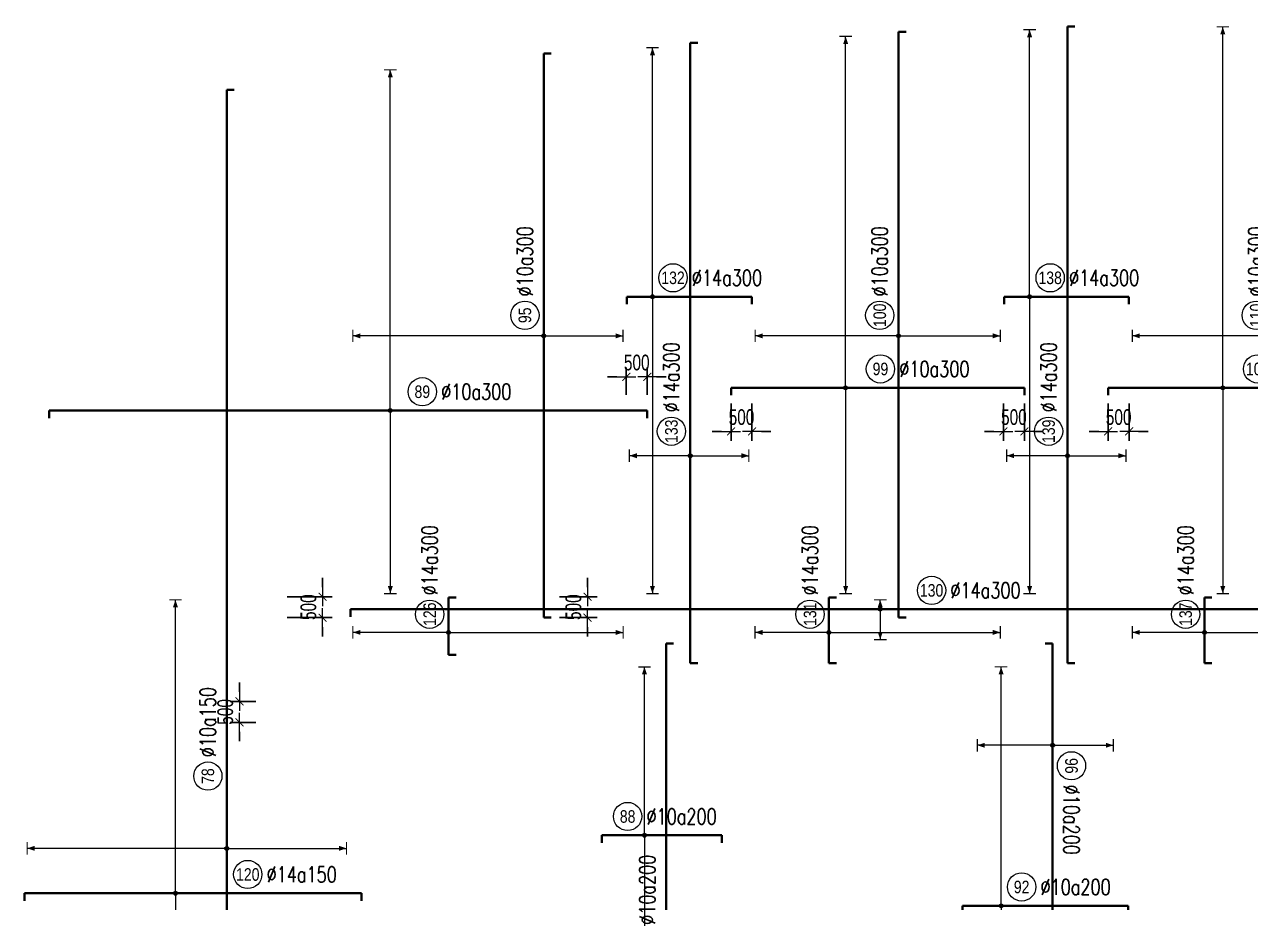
# Model space of a CAD drawing. Header units: millimetres. Extents: x -179076 to 505271, y -26127 to 124331.
# Drawn here: x 159111 to 188367, y 58000 to 78959 of the extents above; entities that cross this region are included whole.
import ezdxf
from ezdxf.enums import TextEntityAlignment as Align

# ---------------------------------------------------------------- set-up
doc = ezdxf.new("R2010")
doc.units = ezdxf.units.MM
doc.layers.get('0').update_dxf_attribs({"lineweight": 20})
doc.layers.get('Defpoints').update_dxf_attribs({"color": 151, "lineweight": 9})
for name, color, linetype, lineweight in [('NDC_S_DIM', 1, 'Continuous', 15), ('NDC_S_REBAR', 4, 'Continuous', 35), ('NDC_S_VN TEXT', 7, 'Continuous', 20)]:
    doc.layers.add(name, color=color, linetype=linetype, lineweight=lineweight)
doc.styles.add('ARIAL', font='arial.ttf', dxfattribs={"width": 0.8})
doc.styles.add('NDC_DIM', font='', dxfattribs={"width": 0.75})
doc.styles.add('NDC_EN TXT', font='romans.shx', dxfattribs={"width": 0.8})
doc.styles.get('NDC_DIM').set_extended_font_data('Dotum')
doc.dimstyles.new('NDC_dim_150', dxfattribs={"dimscale": 150, "dimtxt": 2.5, "dimasz": 1.5, "dimexe": 1.5, "dimexo": 2.5, "dimgap": 1, "dimtad": 1, "dimdec": 0, "dimzin": 0, "dimdsep": 46, "dimtxsty": 'NDC_DIM', "dimblk": 'DIMMARK', "dimcen": 0.09, "dimdle": 1.2, "dimclrd": 1, "dimclre": 1, "dimclrt": 3, "dimadec": 0, "dimazin": 0, "dimtfac": 1, "dimtdec": 0, "dimtix": 1, "dimtofl": 0, "dimtmove": 0, "dimatfit": 3, "dimfxl": 8, "dimfxlon": 1, "dimtolj": 1, "dimtzin": 0, "dimarcsym": 0})

# ---------------------------------------------------------------- blocks, each defined once
blk = doc.blocks.new('DIMMARK')
at = {"layer": 'NDC_S_DIM', "color": 1}
blk.add_line((-1.5, 0), (1, 0), dxfattribs=at)
at = {"layer": 'NDC_S_DIM', "color": 2, "const_width": 0.1}
blk.add_lwpolyline([(-0.42, -0.42), (0.42, 0.42)], dxfattribs=at)
blk = doc.blocks.new('*D246')
at = {"layer": 'Defpoints', "color": 0, "transparency": 16777216}
for p in [(173971, 70550), (173471, 69743), (173971, 69743)]:
    blk.add_point(p, dxfattribs=at)
at = {"layer": 'NDC_S_DIM', "color": 1, "lineweight": -2, "transparency": 16777216}
for p, q in [((173246, 70550), (173021, 70550)), ((173471, 70118), (173471, 70775)), ((173971, 70118), (173971, 70775)), ((174196, 70550), (174421, 70550))]:
    blk.add_line(p, q, dxfattribs=at)
at = {"layer": 'NDC_S_DIM', "color": 1, "lineweight": -2, "transparency": 16777216, "xscale": 225, "yscale": 225, "zscale": 225}
blk.add_blockref('DIMMARK', (173471, 70550), dxfattribs=at)
at = {"layer": 'NDC_S_DIM', "color": 1, "lineweight": -2, "transparency": 16777216, "xscale": 225, "yscale": 225, "zscale": 225, "rotation": 180}
blk.add_blockref('DIMMARK', (173971, 70550), dxfattribs=at)
at = {"layer": 'NDC_S_DIM', "color": 3, "transparency": 16777216, "insert": (173721, 70888), "char_height": 375, "attachment_point": 5, "style": 'NDC_DIM'}
blk.add_mtext('\\A1;500', dxfattribs=at)
blk = doc.blocks.new('*D247')
at = {"layer": 'Defpoints', "color": 0, "transparency": 16777216}
for p in [(175971, 70287), (176471, 70287), (176471, 69247)]:
    blk.add_point(p, dxfattribs=at)
at = {"layer": 'NDC_S_DIM', "color": 1, "lineweight": -2, "transparency": 16777216}
for p, q in [((175971, 69912), (175971, 69022)), ((176471, 69912), (176471, 69022)), ((175746, 69247), (175521, 69247)), ((176696, 69247), (176921, 69247))]:
    blk.add_line(p, q, dxfattribs=at)
at = {"layer": 'NDC_S_DIM', "color": 1, "lineweight": -2, "transparency": 16777216, "xscale": 225, "yscale": 225, "zscale": 225}
blk.add_blockref('DIMMARK', (175971, 69247), dxfattribs=at)
at = {"layer": 'NDC_S_DIM', "color": 1, "lineweight": -2, "transparency": 16777216, "xscale": 225, "yscale": 225, "zscale": 225, "rotation": 180}
blk.add_blockref('DIMMARK', (176471, 69247), dxfattribs=at)
at = {"layer": 'NDC_S_DIM', "color": 3, "transparency": 16777216, "insert": (176221, 69585), "char_height": 375, "attachment_point": 5, "style": 'NDC_DIM'}
blk.add_mtext('\\A1;500', dxfattribs=at)
blk = doc.blocks.new('*D248')
at = {"layer": 'Defpoints', "color": 0, "transparency": 16777216}
for p in [(182471, 70287), (182971, 70287), (182471, 69247)]:
    blk.add_point(p, dxfattribs=at)
at = {"layer": 'NDC_S_DIM', "color": 1, "lineweight": -2, "transparency": 16777216}
for p, q in [((182471, 69912), (182471, 69022)), ((182971, 69912), (182971, 69022)), ((182246, 69247), (182021, 69247)), ((183196, 69247), (183421, 69247))]:
    blk.add_line(p, q, dxfattribs=at)
at = {"layer": 'NDC_S_DIM', "color": 1, "lineweight": -2, "transparency": 16777216, "xscale": 225, "yscale": 225, "zscale": 225}
blk.add_blockref('DIMMARK', (182471, 69247), dxfattribs=at)
at = {"layer": 'NDC_S_DIM', "color": 1, "lineweight": -2, "transparency": 16777216, "xscale": 225, "yscale": 225, "zscale": 225, "rotation": 180}
blk.add_blockref('DIMMARK', (182971, 69247), dxfattribs=at)
at = {"layer": 'NDC_S_DIM', "color": 3, "transparency": 16777216, "insert": (182721, 69585), "char_height": 375, "attachment_point": 5, "style": 'NDC_DIM'}
blk.add_mtext('\\A1;500', dxfattribs=at)
blk = doc.blocks.new('*D249')
at = {"layer": 'Defpoints', "color": 0, "transparency": 16777216}
for p in [(184971, 70287), (185471, 70287), (185471, 69247)]:
    blk.add_point(p, dxfattribs=at)
at = {"layer": 'NDC_S_DIM', "color": 1, "lineweight": -2, "transparency": 16777216}
for p, q in [((184971, 69912), (184971, 69022)), ((185471, 69912), (185471, 69022)), ((184746, 69247), (184521, 69247)), ((185696, 69247), (185921, 69247))]:
    blk.add_line(p, q, dxfattribs=at)
at = {"layer": 'NDC_S_DIM', "color": 1, "lineweight": -2, "transparency": 16777216, "xscale": 225, "yscale": 225, "zscale": 225}
blk.add_blockref('DIMMARK', (184971, 69247), dxfattribs=at)
at = {"layer": 'NDC_S_DIM', "color": 1, "lineweight": -2, "transparency": 16777216, "xscale": 225, "yscale": 225, "zscale": 225, "rotation": 180}
blk.add_blockref('DIMMARK', (185471, 69247), dxfattribs=at)
at = {"layer": 'NDC_S_DIM', "color": 3, "transparency": 16777216, "insert": (185221, 69585), "char_height": 375, "attachment_point": 5, "style": 'NDC_DIM'}
blk.add_mtext('\\A1;500', dxfattribs=at)
blk = doc.blocks.new('*D266')
at = {"layer": 'Defpoints', "color": 0, "transparency": 16777216}
for p in [(171501, 65300), (172548, 65300), (171501, 64800)]:
    blk.add_point(p, dxfattribs=at)
at = {"layer": 'NDC_S_DIM', "color": 1, "lineweight": -2, "transparency": 16777216}
for p, q in [((172548, 65525), (172548, 65750)), ((171876, 65300), (172773, 65300)), ((171876, 64800), (172773, 64800)), ((172548, 64575), (172548, 64350))]:
    blk.add_line(p, q, dxfattribs=at)
at = {"layer": 'NDC_S_DIM', "color": 1, "lineweight": -2, "transparency": 16777216, "xscale": 225, "yscale": 225, "zscale": 225}
for p, rotation in [((172548, 65300), 270), ((172548, 64800), 90)]:
    blk.add_blockref('DIMMARK', p, dxfattribs=dict(at, rotation=rotation))
at = {"layer": 'NDC_S_DIM', "color": 3, "transparency": 16777216, "insert": (172210, 65050), "char_height": 375, "attachment_point": 5, "rotation": 90, "style": 'NDC_DIM'}
blk.add_mtext('\\A1;500', dxfattribs=at)
blk = doc.blocks.new('*D272')
at = {"layer": 'Defpoints', "color": 0, "transparency": 16777216}
for p in [(165005, 62800), (164240, 62300), (165005, 62300)]:
    blk.add_point(p, dxfattribs=at)
at = {"layer": 'NDC_S_DIM', "color": 1, "lineweight": -2, "transparency": 16777216}
for p, q in [((164240, 63025), (164240, 63250)), ((164630, 62800), (164015, 62800)), ((164630, 62300), (164015, 62300)), ((164240, 62075), (164240, 61850))]:
    blk.add_line(p, q, dxfattribs=at)
at = {"layer": 'NDC_S_DIM', "color": 1, "lineweight": -2, "transparency": 16777216, "xscale": 225, "yscale": 225, "zscale": 225}
for p, rotation in [((164240, 62800), 270), ((164240, 62300), 90)]:
    blk.add_blockref('DIMMARK', p, dxfattribs=dict(at, rotation=rotation))
at = {"layer": 'NDC_S_DIM', "color": 3, "transparency": 16777216, "insert": (163902, 62550), "char_height": 375, "attachment_point": 5, "rotation": 90, "style": 'NDC_DIM'}
blk.add_mtext('\\A1;500', dxfattribs=at)
blk = doc.blocks.new('*D274')
at = {"layer": 'Defpoints', "color": 0, "transparency": 16777216}
for p in [(165005, 65300), (165005, 64800), (166225, 64800)]:
    blk.add_point(p, dxfattribs=at)
at = {"layer": 'NDC_S_DIM', "color": 1, "lineweight": -2, "transparency": 16777216}
for p, q in [((166225, 65525), (166225, 65750)), ((165380, 65300), (166450, 65300)), ((165380, 64800), (166450, 64800)), ((166225, 64575), (166225, 64350))]:
    blk.add_line(p, q, dxfattribs=at)
at = {"layer": 'NDC_S_DIM', "color": 1, "lineweight": -2, "transparency": 16777216, "xscale": 225, "yscale": 225, "zscale": 225}
for p, rotation in [((166225, 65300), 270), ((166225, 64800), 90)]:
    blk.add_blockref('DIMMARK', p, dxfattribs=dict(at, rotation=rotation))
at = {"layer": 'NDC_S_DIM', "color": 3, "transparency": 16777216, "insert": (165887, 65050), "char_height": 375, "attachment_point": 5, "rotation": 90, "style": 'NDC_DIM'}
blk.add_mtext('\\A1;500', dxfattribs=at)
blk = doc.blocks.new('*U304')
h = blk.add_hatch(color=6)
edge = h.paths.add_edge_path()
edge.add_arc((27.07, 0), 0.3, 0, 360)
at = {"layer": 'NDC_S_DIM', "color": 8}
for q in [(27.07, 1.49), (27.07, -4.84)]:
    blk.add_line((27.07, 0), q, dxfattribs=at)
for points in [[(26.07, 1.49, 0.2, 0.2, 0), (28.07, 1.49, 0, 0, 0)], [(26.07, -4.84, 0.2, 0.2, 0), (28.07, -4.84, 0, 0, 0)]]:
    blk.add_lwpolyline(points, format="xyseb", dxfattribs=at)
at = {"layer": 'NDC_S_DIM'}
blk.add_circle((35.24, 3), 2.25, dxfattribs=at)
at = {"layer": 'NDC_S_DIM', "color": 6}
blk.add_circle((27.07, 0), 0.3, dxfattribs=at)
at = {"layer": 'NDC_S_DIM', "color": 8}
for points in [[(26.67, 0.29), (27.07, 1.49), (27.47, 0.29)], [(26.67, -3.64), (27.07, -4.84), (27.47, -3.64)]]:
    blk.add_solid(points, dxfattribs=at)
at = {"layer": 'NDC_S_REBAR'}
for p, q in [((0, 0), (-57.23, 0)), ((-57.23, 0), (-57.23, -1.2)), ((0, 0), (281, 0)), ((281, 0), (281, -1.2)), ((-57.23, -1.2), (-57.23, -1.2)), ((281, -1.2), (281, -1.2))]:
    blk.add_line(p, q, dxfattribs=at)
at = {"layer": 'NDC_S_VN TEXT', "style": 'ARIAL', "width": 0.8}
blk.add_attdef('KHT', text='', height=2, dxfattribs=at).set_placement((35.24, 3), align=Align.MIDDLE_CENTER)
at = {"layer": 'NDC_S_VN TEXT', "color": 3, "style": 'NDC_EN TXT', "width": 0.75}
blk.add_attdef('DKT', (38.24, 1.75), '', height=2.5, dxfattribs=at)
blk = doc.blocks.new('*U298')
h = blk.add_hatch(color=6)
edge = h.paths.add_edge_path()
edge.add_arc((-7.93, 0), 0.3, 0, 360)
at = {"layer": 'NDC_S_DIM', "color": 8}
for q in [(-7.93, 55.92), (-7.93, -32.75)]:
    blk.add_line((-7.93, 0), q, dxfattribs=at)
for points in [[(-8.93, 55.92, 0.2, 0.2, 0), (-6.93, 55.92, 0, 0, 0)], [(-8.93, -32.75, 0.2, 0.2, 0), (-6.93, -32.75, 0, 0, 0)]]:
    blk.add_lwpolyline(points, format="xyseb", dxfattribs=at)
at = {"layer": 'NDC_S_DIM'}
blk.add_circle((-2.39, 3), 2.25, dxfattribs=at)
at = {"layer": 'NDC_S_DIM', "color": 6}
blk.add_circle((-7.93, 0), 0.3, dxfattribs=at)
at = {"layer": 'NDC_S_DIM', "color": 8}
for points in [[(-8.33, 54.72), (-7.93, 55.92), (-7.53, 54.72)], [(-8.33, -31.55), (-7.93, -32.75), (-7.53, -31.55)]]:
    blk.add_solid(points, dxfattribs=at)
at = {"layer": 'NDC_S_REBAR'}
for p, q in [((0, 0), (-26.16, 0)), ((-26.16, 0), (-26.16, -1.2)), ((0, 0), (20.5, 0)), ((20.5, 0), (20.5, -1.2)), ((-26.16, -1.2), (-26.16, -1.2)), ((20.5, -1.2), (20.5, -1.2))]:
    blk.add_line(p, q, dxfattribs=at)
at = {"layer": 'NDC_S_VN TEXT', "style": 'ARIAL', "width": 0.8}
blk.add_attdef('KHT', text='', height=2, dxfattribs=at).set_placement((-2.39, 3), align=Align.MIDDLE_CENTER)
at = {"layer": 'NDC_S_VN TEXT', "color": 3, "style": 'NDC_EN TXT', "width": 0.75}
blk.add_attdef('DKT', (0.61, 1.75), '', height=2.5, dxfattribs=at)
blk = doc.blocks.new('*U299')
h = blk.add_hatch(color=6)
edge = h.paths.add_edge_path()
edge.add_arc((-7.93, 0), 0.3, 0, 360)
at = {"layer": 'NDC_S_DIM', "color": 8}
for q in [(-7.93, 57.44), (-7.93, -32.75)]:
    blk.add_line((-7.93, 0), q, dxfattribs=at)
for points in [[(-8.93, 57.44, 0.2, 0.2, 0), (-6.93, 57.44, 0, 0, 0)], [(-8.93, -32.75, 0.2, 0.2, 0), (-6.93, -32.75, 0, 0, 0)]]:
    blk.add_lwpolyline(points, format="xyseb", dxfattribs=at)
at = {"layer": 'NDC_S_DIM'}
blk.add_circle((-2.39, 3), 2.25, dxfattribs=at)
at = {"layer": 'NDC_S_DIM', "color": 6}
blk.add_circle((-7.93, 0), 0.3, dxfattribs=at)
at = {"layer": 'NDC_S_DIM', "color": 8}
for points in [[(-8.33, 56.24), (-7.93, 57.44), (-7.53, 56.24)], [(-8.33, -31.55), (-7.93, -32.75), (-7.53, -31.55)]]:
    blk.add_solid(points, dxfattribs=at)
at = {"layer": 'NDC_S_REBAR'}
for p, q in [((0, 0), (-26.16, 0)), ((-26.16, 0), (-26.16, -1.2)), ((0, 0), (20.5, 0)), ((20.5, 0), (20.5, -1.2)), ((-26.16, -1.2), (-26.16, -1.2)), ((20.5, -1.2), (20.5, -1.2))]:
    blk.add_line(p, q, dxfattribs=at)
at = {"layer": 'NDC_S_VN TEXT', "style": 'ARIAL', "width": 0.8}
blk.add_attdef('KHT', text='', height=2, dxfattribs=at).set_placement((-2.39, 3), align=Align.MIDDLE_CENTER)
at = {"layer": 'NDC_S_VN TEXT', "color": 3, "style": 'NDC_EN TXT', "width": 0.75}
blk.add_attdef('DKT', (0.61, 1.75), '', height=2.5, dxfattribs=at)
blk = doc.blocks.new('*U340')
h = blk.add_hatch(color=6)
edge = h.paths.add_edge_path()
edge.add_arc((-3.55, 0), 0.3, 0, 360)
at = {"layer": 'NDC_S_DIM', "color": 8}
for q in [(-3.55, 46.71), (-3.55, -49.62)]:
    blk.add_line((-3.55, 0), q, dxfattribs=at)
for points in [[(-4.55, 46.71, 0.2, 0.2, 0), (-2.55, 46.71, 0, 0, 0)], [(-4.55, -49.62, 0.2, 0.2, 0), (-2.55, -49.62, 0, 0, 0)]]:
    blk.add_lwpolyline(points, format="xyseb", dxfattribs=at)
at = {"layer": 'NDC_S_DIM'}
blk.add_circle((7.95, 3), 2.25, dxfattribs=at)
at = {"layer": 'NDC_S_DIM', "color": 6}
blk.add_circle((-3.55, 0), 0.3, dxfattribs=at)
at = {"layer": 'NDC_S_DIM', "color": 8}
for points in [[(-3.95, 45.51), (-3.55, 46.71), (-3.15, 45.51)], [(-3.95, -48.42), (-3.55, -49.62), (-3.15, -48.42)]]:
    blk.add_solid(points, dxfattribs=at)
at = {"layer": 'NDC_S_REBAR'}
for p, q in [((0, 0), (-27.56, 0)), ((-27.56, 0), (-27.56, -1.2)), ((0, 0), (26.07, 0)), ((26.07, 0), (26.07, -1.2)), ((-27.56, -1.2), (-27.56, -1.2)), ((26.07, -1.2), (26.07, -1.2))]:
    blk.add_line(p, q, dxfattribs=at)
at = {"layer": 'NDC_S_VN TEXT', "style": 'ARIAL', "width": 0.8}
blk.add_attdef('KHT', text='', height=2, dxfattribs=at).set_placement((7.95, 3), align=Align.MIDDLE_CENTER)
at = {"layer": 'NDC_S_VN TEXT', "color": 3, "style": 'NDC_EN TXT', "width": 0.75}
blk.add_attdef('DKT', (10.95, 1.75), '', height=2.5, dxfattribs=at)
blk = doc.blocks.new('*U341')
h = blk.add_hatch(color=6)
edge = h.paths.add_edge_path()
edge.add_arc((-5.66, 0), 0.3, 0, 360)
at = {"layer": 'NDC_S_DIM', "color": 8}
for q in [(-5.66, 39.63), (-5.66, -47.25)]:
    blk.add_line((-5.66, 0), q, dxfattribs=at)
for points in [[(-6.66, 39.63, 0.2, 0.2, 0), (-4.66, 39.63, 0, 0, 0)], [(-6.66, -47.25, 0.2, 0.2, 0), (-4.66, -47.25, 0, 0, 0)]]:
    blk.add_lwpolyline(points, format="xyseb", dxfattribs=at)
at = {"layer": 'NDC_S_DIM'}
blk.add_circle((-2.39, 3), 2.25, dxfattribs=at)
at = {"layer": 'NDC_S_DIM', "color": 6}
blk.add_circle((-5.66, 0), 0.3, dxfattribs=at)
at = {"layer": 'NDC_S_DIM', "color": 8}
for points in [[(-6.06, 38.43), (-5.66, 39.63), (-5.26, 38.43)], [(-6.06, -46.05), (-5.66, -47.25), (-5.26, -46.05)]]:
    blk.add_solid(points, dxfattribs=at)
at = {"layer": 'NDC_S_REBAR'}
for p, q in [((0, 0), (-9.73, 0)), ((-9.73, 0), (-9.73, -1.2)), ((0, 0), (10.15, 0)), ((10.15, 0), (10.15, -1.2)), ((-9.73, -1.2), (-9.73, -1.2)), ((10.15, -1.2), (10.15, -1.2))]:
    blk.add_line(p, q, dxfattribs=at)
at = {"layer": 'NDC_S_VN TEXT', "style": 'ARIAL', "width": 0.8}
blk.add_attdef('KHT', text='', height=2, dxfattribs=at).set_placement((-2.39, 3), align=Align.MIDDLE_CENTER)
at = {"layer": 'NDC_S_VN TEXT', "color": 3, "style": 'NDC_EN TXT', "width": 0.75}
blk.add_attdef('DKT', (0.61, 1.75), '', height=2.5, dxfattribs=at)
blk = doc.blocks.new('*U342')
h = blk.add_hatch(color=6)
edge = h.paths.add_edge_path()
edge.add_arc((-5.66, 0), 0.3, 0, 360)
at = {"layer": 'NDC_S_DIM', "color": 8}
for q in [(-5.66, 42.49), (-5.66, -47.25)]:
    blk.add_line((-5.66, 0), q, dxfattribs=at)
for points in [[(-6.66, 42.49, 0.2, 0.2, 0), (-4.66, 42.49, 0, 0, 0)], [(-6.66, -47.25, 0.2, 0.2, 0), (-4.66, -47.25, 0, 0, 0)]]:
    blk.add_lwpolyline(points, format="xyseb", dxfattribs=at)
at = {"layer": 'NDC_S_DIM'}
blk.add_circle((-2.39, 3), 2.25, dxfattribs=at)
at = {"layer": 'NDC_S_DIM', "color": 6}
blk.add_circle((-5.66, 0), 0.3, dxfattribs=at)
at = {"layer": 'NDC_S_DIM', "color": 8}
for points in [[(-6.06, 41.29), (-5.66, 42.49), (-5.26, 41.29)], [(-6.06, -46.05), (-5.66, -47.25), (-5.26, -46.05)]]:
    blk.add_solid(points, dxfattribs=at)
at = {"layer": 'NDC_S_REBAR'}
for p, q in [((0, 0), (-9.73, 0)), ((-9.73, 0), (-9.73, -1.2)), ((0, 0), (10.15, 0)), ((10.15, 0), (10.15, -1.2)), ((-9.73, -1.2), (-9.73, -1.2)), ((10.15, -1.2), (10.15, -1.2))]:
    blk.add_line(p, q, dxfattribs=at)
at = {"layer": 'NDC_S_VN TEXT', "style": 'ARIAL', "width": 0.8}
blk.add_attdef('KHT', text='', height=2, dxfattribs=at).set_placement((-2.39, 3), align=Align.MIDDLE_CENTER)
at = {"layer": 'NDC_S_VN TEXT', "color": 3, "style": 'NDC_EN TXT', "width": 0.75}
blk.add_attdef('DKT', (0.61, 1.75), '', height=2.5, dxfattribs=at)
blk = doc.blocks.new('*U291')
h = blk.add_hatch(color=6)
edge = h.paths.add_edge_path()
edge.add_arc((-3.55, 0), 0.3, 0, 360)
at = {"layer": 'NDC_S_DIM', "color": 8}
for q in [(-3.55, 31.75), (-3.55, -19.06)]:
    blk.add_line((-3.55, 0), q, dxfattribs=at)
for points in [[(-4.55, 31.75, 0.2, 0.2, 0), (-2.55, 31.75, 0, 0, 0)], [(-4.55, -19.06, 0.2, 0.2, 0), (-2.55, -19.06, 0, 0, 0)]]:
    blk.add_lwpolyline(points, format="xyseb", dxfattribs=at)
at = {"layer": 'NDC_S_DIM'}
blk.add_circle((7.95, 3), 2.25, dxfattribs=at)
at = {"layer": 'NDC_S_DIM', "color": 6}
blk.add_circle((-3.55, 0), 0.3, dxfattribs=at)
at = {"layer": 'NDC_S_DIM', "color": 8}
for points in [[(-3.95, 30.55), (-3.55, 31.75), (-3.15, 30.55)], [(-3.95, -17.86), (-3.55, -19.06), (-3.15, -17.86)]]:
    blk.add_solid(points, dxfattribs=at)
at = {"layer": 'NDC_S_REBAR'}
for p, q in [((0, 0), (-141.5, 0)), ((0, 0), (117.17, 0)), ((117.17, 0), (117.17, -1.2)), ((117.17, -1.2), (117.17, -1.2))]:
    blk.add_line(p, q, dxfattribs=at)
at = {"layer": 'NDC_S_VN TEXT', "style": 'ARIAL', "width": 0.8}
blk.add_attdef('KHT', text='', height=2, dxfattribs=at).set_placement((7.95, 3), align=Align.MIDDLE_CENTER)
at = {"layer": 'NDC_S_VN TEXT', "color": 3, "style": 'NDC_EN TXT', "width": 0.75}
blk.add_attdef('DKT', (10.95, 1.75), '', height=2.5, dxfattribs=at)
blk = doc.blocks.new('*U292')
h = blk.add_hatch(color=6)
edge = h.paths.add_edge_path()
edge.add_arc((-5.66, 0), 0.3, 0, 360)
at = {"layer": 'NDC_S_DIM', "color": 8}
for q in [(-5.66, 30.37), (-5.66, -12.63)]:
    blk.add_line((-5.66, 0), q, dxfattribs=at)
for points in [[(-6.66, 30.37, 0.2, 0.2, 0), (-4.66, 30.37, 0, 0, 0)], [(-6.66, -12.63, 0.2, 0.2, 0), (-4.66, -12.63, 0, 0, 0)]]:
    blk.add_lwpolyline(points, format="xyseb", dxfattribs=at)
at = {"layer": 'NDC_S_DIM'}
blk.add_circle((-2.39, 3), 2.25, dxfattribs=at)
at = {"layer": 'NDC_S_DIM', "color": 6}
blk.add_circle((-5.66, 0), 0.3, dxfattribs=at)
at = {"layer": 'NDC_S_DIM', "color": 8}
for points in [[(-6.06, 29.17), (-5.66, 30.37), (-5.26, 29.17)], [(-6.06, -11.43), (-5.66, -12.63), (-5.26, -11.43)]]:
    blk.add_solid(points, dxfattribs=at)
at = {"layer": 'NDC_S_REBAR'}
for p, q in [((0, 0), (-50.5, 0)), ((-50.5, 0), (-50.5, -1.2)), ((0, 0), (39.27, 0)), ((39.27, 0), (39.27, -1.2)), ((-50.5, -1.2), (-50.5, -1.2)), ((39.27, -1.2), (39.27, -1.2))]:
    blk.add_line(p, q, dxfattribs=at)
at = {"layer": 'NDC_S_VN TEXT', "style": 'ARIAL', "width": 0.8}
blk.add_attdef('KHT', text='', height=2, dxfattribs=at).set_placement((-2.39, 3), align=Align.MIDDLE_CENTER)
at = {"layer": 'NDC_S_VN TEXT', "color": 3, "style": 'NDC_EN TXT', "width": 0.75}
blk.add_attdef('DKT', (0.61, 1.75), '', height=2.5, dxfattribs=at)
blk = doc.blocks.new('*U293')
h = blk.add_hatch(color=6)
edge = h.paths.add_edge_path()
edge.add_arc((-5.66, 0), 0.3, 0, 360)
at = {"layer": 'NDC_S_DIM', "color": 8}
for q in [(-5.66, 22.82), (-5.66, -16.18)]:
    blk.add_line((-5.66, 0), q, dxfattribs=at)
for points in [[(-6.66, 22.82, 0.2, 0.2, 0), (-4.66, 22.82, 0, 0, 0)], [(-6.66, -16.18, 0.2, 0.2, 0), (-4.66, -16.18, 0, 0, 0)]]:
    blk.add_lwpolyline(points, format="xyseb", dxfattribs=at)
at = {"layer": 'NDC_S_DIM'}
blk.add_circle((-2.39, 3), 2.25, dxfattribs=at)
at = {"layer": 'NDC_S_DIM', "color": 6}
blk.add_circle((-5.66, 0), 0.3, dxfattribs=at)
at = {"layer": 'NDC_S_DIM', "color": 8}
for points in [[(-6.06, 21.62), (-5.66, 22.82), (-5.26, 21.62)], [(-6.06, -14.98), (-5.66, -16.18), (-5.26, -14.98)]]:
    blk.add_solid(points, dxfattribs=at)
at = {"layer": 'NDC_S_REBAR'}
for p, q in [((0, 0), (-50.5, 0)), ((-50.5, 0), (-50.5, -1.2)), ((0, 0), (42.74, 0)), ((42.74, 0), (42.74, -1.2)), ((-50.5, -1.2), (-50.5, -1.2)), ((42.74, -1.2), (42.74, -1.2))]:
    blk.add_line(p, q, dxfattribs=at)
at = {"layer": 'NDC_S_VN TEXT', "style": 'ARIAL', "width": 0.8}
blk.add_attdef('KHT', text='', height=2, dxfattribs=at).set_placement((-2.39, 3), align=Align.MIDDLE_CENTER)
at = {"layer": 'NDC_S_VN TEXT', "color": 3, "style": 'NDC_EN TXT', "width": 0.75}
blk.add_attdef('DKT', (0.61, 1.75), '', height=2.5, dxfattribs=at)
blk = doc.blocks.new('*U294')
h = blk.add_hatch(color=6)
edge = h.paths.add_edge_path()
edge.add_arc((-5.66, 0), 0.3, 0, 360)
at = {"layer": 'NDC_S_DIM', "color": 8}
for q in [(-5.66, 22.72), (-5.66, -16.28)]:
    blk.add_line((-5.66, 0), q, dxfattribs=at)
for points in [[(-6.66, 22.72, 0.2, 0.2, 0), (-4.66, 22.72, 0, 0, 0)], [(-6.66, -16.28, 0.2, 0.2, 0), (-4.66, -16.28, 0, 0, 0)]]:
    blk.add_lwpolyline(points, format="xyseb", dxfattribs=at)
at = {"layer": 'NDC_S_DIM'}
blk.add_circle((-2.39, 3), 2.25, dxfattribs=at)
at = {"layer": 'NDC_S_DIM', "color": 6}
blk.add_circle((-5.66, 0), 0.3, dxfattribs=at)
at = {"layer": 'NDC_S_DIM', "color": 8}
for points in [[(-6.06, 21.52), (-5.66, 22.72), (-5.26, 21.52)], [(-6.06, -15.08), (-5.66, -16.28), (-5.26, -15.08)]]:
    blk.add_solid(points, dxfattribs=at)
at = {"layer": 'NDC_S_REBAR'}
for p, q in [((0, 0), (-50.5, 0)), ((-50.5, 0), (-50.5, -1.2)), ((0, 0), (43.89, 0)), ((43.89, 0), (43.89, -1.2)), ((-50.5, -1.2), (-50.5, -1.2)), ((43.89, -1.2), (43.89, -1.2))]:
    blk.add_line(p, q, dxfattribs=at)
at = {"layer": 'NDC_S_VN TEXT', "style": 'ARIAL', "width": 0.8}
blk.add_attdef('KHT', text='', height=2, dxfattribs=at).set_placement((-2.39, 3), align=Align.MIDDLE_CENTER)
at = {"layer": 'NDC_S_VN TEXT', "color": 3, "style": 'NDC_EN TXT', "width": 0.75}
blk.add_attdef('DKT', (0.61, 1.75), '', height=2.5, dxfattribs=at)
blk = doc.blocks.new('*U327')
h = blk.add_hatch(color=6)
edge = h.paths.add_edge_path()
edge.add_arc((-26.39, 0), 0.3, 0, 360)
at = {"layer": 'NDC_S_DIM', "color": 8}
for q in [(-26.39, 9.68), (-26.39, -9.32)]:
    blk.add_line((-26.39, 0), q, dxfattribs=at)
for points in [[(-27.39, 9.68, 0.2, 0.2, 0), (-25.39, 9.68, 0, 0, 0)], [(-27.39, -9.32, 0.2, 0.2, 0), (-25.39, -9.32, 0, 0, 0)]]:
    blk.add_lwpolyline(points, format="xyseb", dxfattribs=at)
at = {"layer": 'NDC_S_DIM'}
blk.add_circle((-22.5, 3), 2.25, dxfattribs=at)
at = {"layer": 'NDC_S_DIM', "color": 6}
blk.add_circle((-26.39, 0), 0.3, dxfattribs=at)
at = {"layer": 'NDC_S_DIM', "color": 8}
for points in [[(-26.79, 8.48), (-26.39, 9.68), (-25.99, 8.48)], [(-26.79, -8.12), (-26.39, -9.32), (-25.99, -8.12)]]:
    blk.add_solid(points, dxfattribs=at)
at = {"layer": 'NDC_S_REBAR'}
for p, q in [((0, 0), (-59.39, 0)), ((-59.39, 0), (-59.39, -1.2)), ((0, 0), (39.32, 0)), ((39.32, 0), (39.32, -1.2)), ((-59.39, -1.2), (-59.39, -1.2)), ((39.32, -1.2), (39.32, -1.2))]:
    blk.add_line(p, q, dxfattribs=at)
at = {"layer": 'NDC_S_VN TEXT', "style": 'ARIAL', "width": 0.8}
blk.add_attdef('KHT', text='', height=2, dxfattribs=at).set_placement((-22.5, 3), align=Align.MIDDLE_CENTER)
at = {"layer": 'NDC_S_VN TEXT', "color": 3, "style": 'NDC_EN TXT', "width": 0.75}
blk.add_attdef('DKT', (-19.5, 1.75), '', height=2.5, dxfattribs=at)
blk = doc.blocks.new('*U312')
h = blk.add_hatch(color=6)
edge = h.paths.add_edge_path()
edge.add_arc((-26.39, 0), 0.3, 0, 360)
at = {"layer": 'NDC_S_DIM', "color": 8}
for q in [(-26.39, 9.68), (-26.39, -9.32)]:
    blk.add_line((-26.39, 0), q, dxfattribs=at)
for points in [[(-27.39, 9.68, 0.2, 0.2, 0), (-25.39, 9.68, 0, 0, 0)], [(-27.39, -9.32, 0.2, 0.2, 0), (-25.39, -9.32, 0, 0, 0)]]:
    blk.add_lwpolyline(points, format="xyseb", dxfattribs=at)
at = {"layer": 'NDC_S_DIM'}
blk.add_circle((-22.5, 3), 2.25, dxfattribs=at)
at = {"layer": 'NDC_S_DIM', "color": 6}
blk.add_circle((-26.39, 0), 0.3, dxfattribs=at)
at = {"layer": 'NDC_S_DIM', "color": 8}
for points in [[(-26.79, 8.48), (-26.39, 9.68), (-25.99, 8.48)], [(-26.79, -8.12), (-26.39, -9.32), (-25.99, -8.12)]]:
    blk.add_solid(points, dxfattribs=at)
at = {"layer": 'NDC_S_REBAR'}
for p, q in [((0, 0), (-59.39, 0)), ((-59.39, 0), (-59.39, -1.2)), ((0, 0), (41.92, 0)), ((41.92, 0), (41.92, -1.2)), ((-59.39, -1.2), (-59.39, -1.2)), ((41.92, -1.2), (41.92, -1.2))]:
    blk.add_line(p, q, dxfattribs=at)
at = {"layer": 'NDC_S_VN TEXT', "style": 'ARIAL', "width": 0.8}
blk.add_attdef('KHT', text='', height=2, dxfattribs=at).set_placement((-22.5, 3), align=Align.MIDDLE_CENTER)
at = {"layer": 'NDC_S_VN TEXT', "color": 3, "style": 'NDC_EN TXT', "width": 0.75}
blk.add_attdef('DKT', (-19.5, 1.75), '', height=2.5, dxfattribs=at)
blk = doc.blocks.new('*U319')
h = blk.add_hatch(color=6)
edge = h.paths.add_edge_path()
edge.add_arc((-1.02, 0), 0.3, 0, 360)
at = {"layer": 'NDC_S_DIM', "color": 8}
for q in [(-1.02, 15.22), (-1.02, -27.78)]:
    blk.add_line((-1.02, 0), q, dxfattribs=at)
for points in [[(-2.02, 15.22, 0.2, 0.2, 0), (-0.02, 15.22, 0, 0, 0)], [(-2.02, -27.78, 0.2, 0.2, 0), (-0.02, -27.78, 0, 0, 0)]]:
    blk.add_lwpolyline(points, format="xyseb", dxfattribs=at)
at = {"layer": 'NDC_S_DIM'}
blk.add_circle((1.87, 3), 2.25, dxfattribs=at)
at = {"layer": 'NDC_S_DIM', "color": 6}
blk.add_circle((-1.02, 0), 0.3, dxfattribs=at)
at = {"layer": 'NDC_S_DIM', "color": 8}
for points in [[(-1.42, 14.02), (-1.02, 15.22), (-0.62, 14.02)], [(-1.42, -26.58), (-1.02, -27.78), (-0.62, -26.58)]]:
    blk.add_solid(points, dxfattribs=at)
at = {"layer": 'NDC_S_REBAR'}
for p, q in [((0, 0), (-4.57, 0)), ((-4.57, 0), (-4.57, -1.2)), ((0, 0), (4.56, 0)), ((4.56, 0), (4.56, -1.2)), ((-4.57, -1.2), (-4.57, -1.2)), ((4.56, -1.2), (4.56, -1.2))]:
    blk.add_line(p, q, dxfattribs=at)
at = {"layer": 'NDC_S_VN TEXT', "style": 'ARIAL', "width": 0.8}
blk.add_attdef('KHT', text='', height=2, dxfattribs=at).set_placement((1.87, 3), align=Align.MIDDLE_CENTER)
at = {"layer": 'NDC_S_VN TEXT', "color": 3, "style": 'NDC_EN TXT', "width": 0.75}
blk.add_attdef('DKT', (4.87, 1.75), '', height=2.5, dxfattribs=at)
blk = doc.blocks.new('*U277')
h = blk.add_hatch(color=6)
edge = h.paths.add_edge_path()
edge.add_arc((-1.02, 0), 0.3, 0, 360)
at = {"layer": 'NDC_S_DIM', "color": 8}
for q in [(-1.02, 11.73), (-1.02, -27.27)]:
    blk.add_line((-1.02, 0), q, dxfattribs=at)
for points in [[(-2.02, 11.73, 0.2, 0.2, 0), (-0.02, 11.73, 0, 0, 0)], [(-2.02, -27.27, 0.2, 0.2, 0), (-0.02, -27.27, 0, 0, 0)]]:
    blk.add_lwpolyline(points, format="xyseb", dxfattribs=at)
at = {"layer": 'NDC_S_DIM'}
blk.add_circle((1.87, 3), 2.25, dxfattribs=at)
at = {"layer": 'NDC_S_DIM', "color": 6}
blk.add_circle((-1.02, 0), 0.3, dxfattribs=at)
at = {"layer": 'NDC_S_DIM', "color": 8}
for points in [[(-1.42, 10.53), (-1.02, 11.73), (-0.62, 10.53)], [(-1.42, -26.07), (-1.02, -27.27), (-0.62, -26.07)]]:
    blk.add_solid(points, dxfattribs=at)
at = {"layer": 'NDC_S_REBAR'}
for p, q in [((0, 0), (-5.9, 0)), ((-5.9, 0), (-5.9, -1.2)), ((0, 0), (4.56, 0)), ((4.56, 0), (4.56, -1.2)), ((-5.9, -1.2), (-5.9, -1.2)), ((4.56, -1.2), (4.56, -1.2))]:
    blk.add_line(p, q, dxfattribs=at)
at = {"layer": 'NDC_S_VN TEXT', "style": 'ARIAL', "width": 0.8}
blk.add_attdef('KHT', text='', height=2, dxfattribs=at).set_placement((1.87, 3), align=Align.MIDDLE_CENTER)
at = {"layer": 'NDC_S_VN TEXT', "color": 3, "style": 'NDC_EN TXT', "width": 0.75}
blk.add_attdef('DKT', (4.87, 1.75), '', height=2.5, dxfattribs=at)
blk = doc.blocks.new('*U278')
h = blk.add_hatch(color=6)
edge = h.paths.add_edge_path()
edge.add_arc((-1.02, 0), 0.3, 0, 360)
at = {"layer": 'NDC_S_DIM', "color": 8}
for q in [(-1.02, 11.48), (-1.02, -27.27)]:
    blk.add_line((-1.02, 0), q, dxfattribs=at)
for points in [[(-2.02, 11.48, 0.2, 0.2, 0), (-0.02, 11.48, 0, 0, 0)], [(-2.02, -27.27, 0.2, 0.2, 0), (-0.02, -27.27, 0, 0, 0)]]:
    blk.add_lwpolyline(points, format="xyseb", dxfattribs=at)
at = {"layer": 'NDC_S_DIM'}
blk.add_circle((1.87, 3), 2.25, dxfattribs=at)
at = {"layer": 'NDC_S_DIM', "color": 6}
blk.add_circle((-1.02, 0), 0.3, dxfattribs=at)
at = {"layer": 'NDC_S_DIM', "color": 8}
for points in [[(-1.42, 10.28), (-1.02, 11.48), (-0.62, 10.28)], [(-1.42, -26.07), (-1.02, -27.27), (-0.62, -26.07)]]:
    blk.add_solid(points, dxfattribs=at)
at = {"layer": 'NDC_S_REBAR'}
for p, q in [((0, 0), (-5.9, 0)), ((-5.9, 0), (-5.9, -1.2)), ((0, 0), (4.56, 0)), ((4.56, 0), (4.56, -1.2)), ((-5.9, -1.2), (-5.9, -1.2)), ((4.56, -1.2), (4.56, -1.2))]:
    blk.add_line(p, q, dxfattribs=at)
at = {"layer": 'NDC_S_VN TEXT', "style": 'ARIAL', "width": 0.8}
blk.add_attdef('KHT', text='', height=2, dxfattribs=at).set_placement((1.87, 3), align=Align.MIDDLE_CENTER)
at = {"layer": 'NDC_S_VN TEXT', "color": 3, "style": 'NDC_EN TXT', "width": 0.75}
blk.add_attdef('DKT', (4.87, 1.75), '', height=2.5, dxfattribs=at)
blk = doc.blocks.new('*U285')
h = blk.add_hatch(color=6)
edge = h.paths.add_edge_path()
edge.add_arc((-2.99, 0), 0.3, 0, 360)
at = {"layer": 'NDC_S_DIM', "color": 8}
for q in [(-2.99, 54.23), (-2.99, -29.12)]:
    blk.add_line((-2.99, 0), q, dxfattribs=at)
for points in [[(-3.99, 54.23, 0.2, 0.2, 0), (-1.99, 54.23, 0, 0, 0)], [(-3.99, -29.12, 0.2, 0.2, 0), (-1.99, -29.12, 0, 0, 0)]]:
    blk.add_lwpolyline(points, format="xyseb", dxfattribs=at)
at = {"layer": 'NDC_S_DIM'}
blk.add_circle((2.1, 3), 2.25, dxfattribs=at)
at = {"layer": 'NDC_S_DIM', "color": 6}
blk.add_circle((-2.99, 0), 0.3, dxfattribs=at)
at = {"layer": 'NDC_S_DIM', "color": 8}
for points in [[(-3.39, 53.03), (-2.99, 54.23), (-2.59, 53.03)], [(-3.39, -27.92), (-2.99, -29.12), (-2.59, -27.92)]]:
    blk.add_solid(points, dxfattribs=at)
at = {"layer": 'NDC_S_REBAR'}
for p, q in [((0, 0), (-57.24, 0)), ((-57.24, 0), (-57.24, -1.2)), ((0, 0), (37.88, 0)), ((37.88, 0), (37.88, -1.2)), ((-57.24, -1.2), (-57.24, -1.2)), ((37.88, -1.2), (37.88, -1.2))]:
    blk.add_line(p, q, dxfattribs=at)
at = {"layer": 'NDC_S_VN TEXT', "style": 'ARIAL', "width": 0.8}
blk.add_attdef('KHT', text='', height=2, dxfattribs=at).set_placement((2.1, 3), align=Align.MIDDLE_CENTER)
at = {"layer": 'NDC_S_VN TEXT', "color": 3, "style": 'NDC_EN TXT', "width": 0.75}
blk.add_attdef('DKT', (5.1, 1.75), '', height=2.5, dxfattribs=at)
blk = doc.blocks.new('*U335')
h = blk.add_hatch(color=6)
edge = h.paths.add_edge_path()
edge.add_arc((-5.66, 0), 0.3, 0, 360)
at = {"layer": 'NDC_S_DIM', "color": 8}
for q in [(-5.66, 38.03), (-5.66, -36.97)]:
    blk.add_line((-5.66, 0), q, dxfattribs=at)
for points in [[(-6.66, 38.03, 0.2, 0.2, 0), (-4.66, 38.03, 0, 0, 0)], [(-6.66, -36.97, 0.2, 0.2, 0), (-4.66, -36.97, 0, 0, 0)]]:
    blk.add_lwpolyline(points, format="xyseb", dxfattribs=at)
at = {"layer": 'NDC_S_DIM'}
blk.add_circle((-2.39, 3), 2.25, dxfattribs=at)
at = {"layer": 'NDC_S_DIM', "color": 6}
blk.add_circle((-5.66, 0), 0.3, dxfattribs=at)
at = {"layer": 'NDC_S_DIM', "color": 8}
for points in [[(-6.06, 36.83), (-5.66, 38.03), (-5.26, 36.83)], [(-6.06, -35.77), (-5.66, -36.97), (-5.26, -35.77)]]:
    blk.add_solid(points, dxfattribs=at)
at = {"layer": 'NDC_S_REBAR'}
for p, q in [((0, 0), (-11.82, 0)), ((-11.82, 0), (-11.82, -1.2)), ((0, 0), (14.58, 0)), ((14.58, 0), (14.58, -1.2)), ((-11.82, -1.2), (-11.82, -1.2)), ((14.58, -1.2), (14.58, -1.2))]:
    blk.add_line(p, q, dxfattribs=at)
at = {"layer": 'NDC_S_VN TEXT', "style": 'ARIAL', "width": 0.8}
blk.add_attdef('KHT', text='', height=2, dxfattribs=at).set_placement((-2.39, 3), align=Align.MIDDLE_CENTER)
at = {"layer": 'NDC_S_VN TEXT', "color": 3, "style": 'NDC_EN TXT', "width": 0.75}
blk.add_attdef('DKT', (0.61, 1.75), '', height=2.5, dxfattribs=at)
blk = doc.blocks.new('*U306')
h = blk.add_hatch(color=6)
edge = h.paths.add_edge_path()
edge.add_arc((-5.66, 0), 0.3, 0, 360)
at = {"layer": 'NDC_S_DIM', "color": 8}
for q in [(-5.66, 9.67), (-5.66, -12)]:
    blk.add_line((-5.66, 0), q, dxfattribs=at)
for points in [[(-6.66, 9.67, 0.2, 0.2, 0), (-4.66, 9.67, 0, 0, 0)], [(-6.66, -12, 0.2, 0.2, 0), (-4.66, -12, 0, 0, 0)]]:
    blk.add_lwpolyline(points, format="xyseb", dxfattribs=at)
at = {"layer": 'NDC_S_DIM'}
blk.add_circle((-2.39, 3), 2.25, dxfattribs=at)
at = {"layer": 'NDC_S_DIM', "color": 6}
blk.add_circle((-5.66, 0), 0.3, dxfattribs=at)
at = {"layer": 'NDC_S_DIM', "color": 8}
for points in [[(-6.06, 8.47), (-5.66, 9.67), (-5.26, 8.47)], [(-6.06, -10.8), (-5.66, -12), (-5.26, -10.8)]]:
    blk.add_solid(points, dxfattribs=at)
at = {"layer": 'NDC_S_REBAR'}
for p, q in [((0, 0), (-21.87, 0)), ((-21.87, 0), (-21.87, -1.2)), ((0, 0), (60.6, 0)), ((60.6, 0), (60.6, -1.2)), ((-21.87, -1.2), (-21.87, -1.2)), ((60.6, -1.2), (60.6, -1.2))]:
    blk.add_line(p, q, dxfattribs=at)
at = {"layer": 'NDC_S_VN TEXT', "style": 'ARIAL', "width": 0.8}
blk.add_attdef('KHT', text='', height=2, dxfattribs=at).set_placement((-2.39, 3), align=Align.MIDDLE_CENTER)
at = {"layer": 'NDC_S_VN TEXT', "color": 3, "style": 'NDC_EN TXT', "width": 0.75}
blk.add_attdef('DKT', (0.61, 1.75), '', height=2.5, dxfattribs=at)
blk = doc.blocks.new('*U308')
h = blk.add_hatch(color=6)
edge = h.paths.add_edge_path()
edge.add_arc((-5.86, 0), 0.3, 0, 360)
at = {"layer": 'NDC_S_DIM', "color": 8}
for q in [(-5.86, 26.81), (-5.86, -48.19)]:
    blk.add_line((-5.86, 0), q, dxfattribs=at)
for points in [[(-6.86, 26.81, 0.2, 0.2, 0), (-4.86, 26.81, 0, 0, 0)], [(-6.86, -48.19, 0.2, 0.2, 0), (-4.86, -48.19, 0, 0, 0)]]:
    blk.add_lwpolyline(points, format="xyseb", dxfattribs=at)
at = {"layer": 'NDC_S_DIM'}
blk.add_circle((-8.54, 3), 2.25, dxfattribs=at)
at = {"layer": 'NDC_S_DIM', "color": 6}
blk.add_circle((-5.86, 0), 0.3, dxfattribs=at)
at = {"layer": 'NDC_S_DIM', "color": 8}
for points in [[(-6.26, 25.61), (-5.86, 26.81), (-5.46, 25.61)], [(-6.26, -46.99), (-5.86, -48.19), (-5.46, -46.99)]]:
    blk.add_solid(points, dxfattribs=at)
at = {"layer": 'NDC_S_REBAR'}
for p, q in [((0, 0), (-12.62, 0)), ((-12.62, 0), (-12.62, -1.2)), ((0, 0), (6.44, 0)), ((6.44, 0), (6.44, -1.2)), ((-12.62, -1.2), (-12.62, -1.2)), ((6.44, -1.2), (6.44, -1.2))]:
    blk.add_line(p, q, dxfattribs=at)
at = {"layer": 'NDC_S_VN TEXT', "style": 'ARIAL', "width": 0.8}
blk.add_attdef('KHT', text='', height=2, dxfattribs=at).set_placement((-8.54, 3), align=Align.MIDDLE_CENTER)
at = {"layer": 'NDC_S_VN TEXT', "color": 3, "style": 'NDC_EN TXT', "width": 0.75}
blk.add_attdef('DKT', (-5.54, 1.75), '', height=2.5, dxfattribs=at)
blk = doc.blocks.new('*U309')
h = blk.add_hatch(color=6)
edge = h.paths.add_edge_path()
edge.add_arc((-5.86, 0), 0.3, 0, 360)
at = {"layer": 'NDC_S_DIM', "color": 8}
for q in [(-5.86, 6.91), (-5.86, -3.76)]:
    blk.add_line((-5.86, 0), q, dxfattribs=at)
for points in [[(-6.86, 6.91, 0.2, 0.2, 0), (-4.86, 6.91, 0, 0, 0)], [(-6.86, -3.76, 0.2, 0.2, 0), (-4.86, -3.76, 0, 0, 0)]]:
    blk.add_lwpolyline(points, format="xyseb", dxfattribs=at)
at = {"layer": 'NDC_S_DIM'}
blk.add_circle((6.27, 3), 2.25, dxfattribs=at)
at = {"layer": 'NDC_S_DIM', "color": 6}
blk.add_circle((-5.86, 0), 0.3, dxfattribs=at)
at = {"layer": 'NDC_S_DIM', "color": 8}
for points in [[(-6.26, 5.71), (-5.86, 6.91), (-5.46, 5.71)], [(-6.26, -2.56), (-5.86, -3.76), (-5.46, -2.56)]]:
    blk.add_solid(points, dxfattribs=at)
at = {"layer": 'NDC_S_REBAR'}
for p, q in [((0, 0), (-28.37, 0)), ((-28.37, 0), (-28.37, -1.2)), ((0, 0), (54.03, 0)), ((54.03, 0), (54.03, -1.2)), ((-28.37, -1.2), (-28.37, -1.2)), ((54.03, -1.2), (54.03, -1.2))]:
    blk.add_line(p, q, dxfattribs=at)
at = {"layer": 'NDC_S_VN TEXT', "style": 'ARIAL', "width": 0.8}
blk.add_attdef('KHT', text='', height=2, dxfattribs=at).set_placement((6.27, 3), align=Align.MIDDLE_CENTER)
at = {"layer": 'NDC_S_VN TEXT', "color": 3, "style": 'NDC_EN TXT', "width": 0.75}
blk.add_attdef('DKT', (9.27, 1.75), '', height=2.5, dxfattribs=at)

msp = doc.modelspace()

# ---------------------------------------------------------------- block references
at = {"xscale": 150, "yscale": 150, "zscale": 150}
for name, p, rotation, values in [('*U293', (179969.2, 72375.7), 90, {'KHT': '100', 'DKT': '%%C10a300'}), ('*U312', (183998.2, 72624), 90, {'KHT': '139', 'DKT': '%%c14a300'}), ('*U294', (188953.6, 72375.7), 90, {'KHT': '110', 'DKT': '%%C10a300'}), ('*U327', (174998.2, 72624), 90, {'KHT': '133', 'DKT': '%%c14a300'}), ('*U292', (171501, 72375.7), 90, {'KHT': '95', 'DKT': '%%C10a300'}), ('*U291', (163936.1, 59824.5), 90, {'KHT': '78', 'DKT': '%%C10a150'}), ('*U319', (169229.5, 64600.7), 90, {'KHT': '126', 'DKT': '%%c14a300'}), ('*U277', (178305, 64600.7), 90, {'KHT': '131', 'DKT': '%%c14a300'}), ('*U278', (187267.9, 64600.7), 90, {'KHT': '137', 'DKT': '%%c14a300'}), ('*U309', (174421.7, 56075), 90, {'KHT': '85', 'DKT': '%%C10a200'}), ('*U306', (183645.3, 60904.3), 270, {'KHT': '96', 'DKT': '%%C10a200'})]:
    msp.add_blockref(name, p, dxfattribs=dict(at, rotation=rotation)).add_auto_attribs(values)
for name, p, values in [('*U342', (183945, 72462.2), {'KHT': '138', 'DKT': '%%c14a300'}), ('*U299', (188895.2, 70287.1), {'KHT': '108', 'DKT': '%%C10a300'}), ('*U341', (174945, 72462.2), {'KHT': '132', 'DKT': '%%c14a300'}), ('*U298', (179895.2, 70287.1), {'KHT': '99', 'DKT': '%%C10a300'}), ('*U285', (168289, 69742.9), {'KHT': '89', 'DKT': '%%C10a300'}), ('*U304', (175470.6, 65001.1), {'KHT': '130', 'DKT': '%%c14a300'}), ('*U340', (163245.8, 58218.7), {'KHT': '120', 'DKT': '%%C14a150'}), ('*U308', (174784.3, 59603.2), {'KHT': '88', 'DKT': '%%C10a200'}), ('*U335', (183264, 57920.5), {'KHT': '92', 'DKT': '%%C10a200'})]:
    msp.add_blockref(name, p, dxfattribs=at).add_auto_attribs(values)

# ---------------------------------------------------------------- dimensions: what is measured, and where the dimension line sits
at = {"layer": 'NDC_S_DIM'}
for base, p1, p2, picture, middle in [((173970.9, 70550.5), (173470.9, 69742.9), (173970.9, 69742.9), '*D246', (173720.9, 70888.2)), ((176470.9, 69247.3), (175970.9, 70287.1), (176470.9, 70287.1), '*D247', (176220.9, 69585)), ((182470.9, 69247.3), (182970.9, 70287.1), (182470.9, 70287.1), '*D248', (182720.9, 69585)), ((185470.9, 69247.3), (184970.9, 70287.1), (185470.9, 70287.1), '*D249', (185220.9, 69585))]:
    dim = msp.add_linear_dim(base=base, p1=p1, p2=p2, dimstyle='NDC_dim_150', dxfattribs=at)
    dim.commit()
    dim.dimension.update_dxf_attribs({"geometry": picture, "text_midpoint": middle})
for base, p1, p2, picture, middle in [((166225.2, 64800), (165005.1, 65300), (165005.1, 64800), '*D274', (165887.4, 65050)), ((172548, 65300), (171501, 64800), (171501, 65300), '*D266', (172210.2, 65050)), ((164240.2, 62300), (165005.1, 62800), (165005.1, 62300), '*D272', (163902.5, 62550))]:
    dim = msp.add_linear_dim(base=base, p1=p1, p2=p2, angle=90, dimstyle='NDC_dim_150', dxfattribs=at)
    dim.commit()
    dim.dimension.update_dxf_attribs({"geometry": picture, "text_midpoint": middle})

doc.saveas('drawing.dxf')
